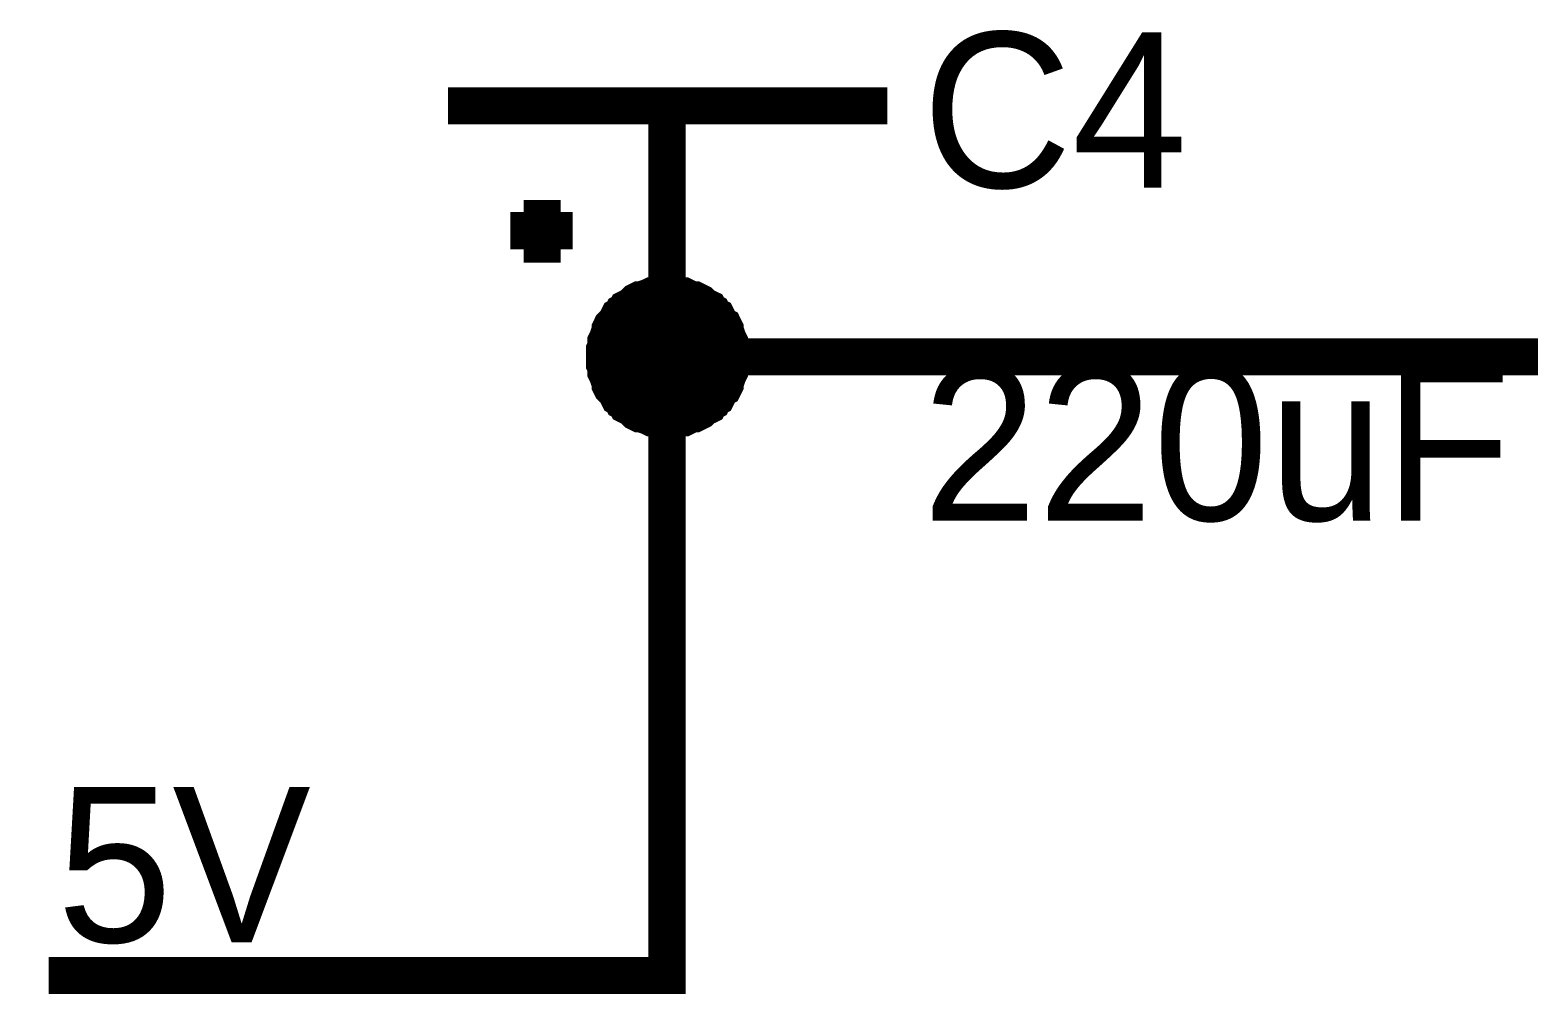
# Model space of a CAD drawing. Header units: millimetres. Extents: x 0 to 13.8, y 0 to 11.8.
# Drawn here: x 2.7502 to 3.2266, y 4.9154 to 5.2219 of the extents above; entities that cross this region are included whole.
import ezdxf

# ---------------------------------------------------------------- set-up
doc = ezdxf.new("R2010")
doc.units = ezdxf.units.MM
doc.header["$MEASUREMENT"] = 0
doc.layers.add('Sheet', color=255, linetype='Continuous')

msp = doc.modelspace()

# ---------------------------------------------------------------- linework, layer by layer
at = {"layer": 'Sheet'}
for points, const_width in [([(3.93701, 5.21495), (3.54366, 5.21495), (3.54366, 5.11793), (2.95276, 5.11793), (2.95276, 4.92126), (2.75608, 4.92126)], 0.0118), ([(2.88308, 5.19775), (3.02287, 5.19775)], 0.0118), ([(2.95276, 5.19775), (2.95276, 5.11793)], 0.0118), ([(2.91307, 5.14792), (2.91307, 5.16776)], 0.0118), ([(2.92277, 5.15806), (2.90293, 5.15806)], 0.0118), ([(2.93291, 5.11793), (2.93291, 5.11882), (2.93291, 5.12014), (2.93335, 5.12102), (2.93335, 5.1219), (2.93335, 5.12278), (2.93379, 5.12367), (2.93424, 5.12499), (2.93468, 5.12587), (2.93468, 5.12675), (2.93512, 5.12764), (2.93556, 5.12808), (2.93644, 5.12896), (2.93688, 5.12984), (2.93732, 5.13072), (2.9382, 5.13116), (2.93864, 5.13204), (2.93953, 5.13249), (2.93997, 5.13337), (2.94085, 5.13381), (2.94173, 5.13425), (2.94261, 5.13513), (2.94305, 5.13557), (2.94394, 5.13601), (2.94482, 5.13601), (2.9457, 5.13645), (2.94702, 5.1369), (2.94791, 5.13734), (2.94879, 5.13734), (2.94967, 5.13734), (2.95055, 5.13778), (2.95187, 5.13778), (2.95276, 5.13778)], 0.0118), ([(2.93291, 5.11793), (2.93291, 5.11882), (2.93291, 5.12014), (2.93335, 5.12102), (2.93335, 5.1219), (2.93335, 5.12278), (2.93379, 5.12367), (2.93424, 5.12499), (2.93468, 5.12587), (2.93468, 5.12675), (2.93512, 5.12764), (2.93556, 5.12808), (2.93644, 5.12896), (2.93688, 5.12984), (2.93732, 5.13072), (2.9382, 5.13116), (2.93864, 5.13204), (2.93953, 5.13249), (2.93997, 5.13337), (2.94085, 5.13381), (2.94173, 5.13425), (2.94261, 5.13513), (2.94305, 5.13557), (2.94394, 5.13601), (2.94482, 5.13601), (2.9457, 5.13645), (2.94702, 5.1369), (2.94791, 5.13734), (2.94879, 5.13734), (2.94967, 5.13734), (2.95055, 5.13778), (2.95187, 5.13778), (2.95276, 5.13778)], 0.0118), ([(2.93291, 5.11793), (2.93291, 5.11882), (2.93291, 5.12014), (2.93335, 5.12102), (2.93335, 5.1219), (2.93335, 5.12278), (2.93379, 5.12367), (2.93424, 5.12499), (2.93468, 5.12587), (2.93468, 5.12675), (2.93512, 5.12764), (2.93556, 5.12808), (2.93644, 5.12896), (2.93688, 5.12984), (2.93732, 5.13072), (2.9382, 5.13116), (2.93864, 5.13204), (2.93953, 5.13249), (2.93997, 5.13337), (2.94085, 5.13381), (2.94173, 5.13425), (2.94261, 5.13513), (2.94305, 5.13557), (2.94394, 5.13601), (2.94482, 5.13601), (2.9457, 5.13645), (2.94702, 5.1369), (2.94791, 5.13734), (2.94879, 5.13734), (2.94967, 5.13734), (2.95055, 5.13778), (2.95187, 5.13778), (2.95276, 5.13778)], 0.0118), ([(2.93291, 5.11793), (2.93291, 5.11882), (2.93291, 5.12014), (2.93335, 5.12102), (2.93335, 5.1219), (2.93335, 5.12278), (2.93379, 5.12367), (2.93424, 5.12499), (2.93468, 5.12587), (2.93468, 5.12675), (2.93512, 5.12764), (2.93556, 5.12808), (2.93644, 5.12896), (2.93688, 5.12984), (2.93732, 5.13072), (2.9382, 5.13116), (2.93864, 5.13204), (2.93953, 5.13249), (2.93997, 5.13337), (2.94085, 5.13381), (2.94173, 5.13425), (2.94261, 5.13513), (2.94305, 5.13557), (2.94394, 5.13601), (2.94482, 5.13601), (2.9457, 5.13645), (2.94702, 5.1369), (2.94791, 5.13734), (2.94879, 5.13734), (2.94967, 5.13734), (2.95055, 5.13778), (2.95187, 5.13778), (2.95276, 5.13778)], 0.0118), ([(2.93291, 5.11793), (2.93291, 5.11882), (2.93291, 5.12014), (2.93335, 5.12102), (2.93335, 5.1219), (2.93335, 5.12278), (2.93379, 5.12367), (2.93424, 5.12499), (2.93468, 5.12587), (2.93468, 5.12675), (2.93512, 5.12764), (2.93556, 5.12808), (2.93644, 5.12896), (2.93688, 5.12984), (2.93732, 5.13072), (2.9382, 5.13116), (2.93864, 5.13204), (2.93953, 5.13249), (2.93997, 5.13337), (2.94085, 5.13381), (2.94173, 5.13425), (2.94261, 5.13513), (2.94305, 5.13557), (2.94394, 5.13601), (2.94482, 5.13601), (2.9457, 5.13645), (2.94702, 5.1369), (2.94791, 5.13734), (2.94879, 5.13734), (2.94967, 5.13734), (2.95055, 5.13778), (2.95187, 5.13778), (2.95276, 5.13778)], 0.0118), ([(2.95276, 5.13778), (2.95276, 5.13778)], 0.0118), ([(2.95276, 5.13778), (2.95364, 5.13778), (2.95496, 5.13778), (2.95584, 5.13734), (2.95672, 5.13734), (2.95805, 5.13734), (2.95893, 5.1369), (2.95981, 5.13645), (2.96069, 5.13601), (2.96158, 5.13601), (2.96246, 5.13557), (2.96334, 5.13513), (2.96422, 5.13425), (2.9651, 5.13381), (2.96599, 5.13337), (2.96643, 5.13249), (2.96731, 5.13204), (2.96775, 5.13116), (2.96863, 5.13072), (2.96907, 5.12984), (2.96951, 5.12896), (2.96995, 5.12808), (2.97084, 5.12764), (2.97128, 5.12675), (2.97128, 5.12587), (2.97172, 5.12499), (2.97216, 5.12367), (2.9726, 5.12278), (2.9726, 5.1219), (2.9726, 5.12102), (2.97304, 5.12014), (2.97304, 5.11882), (2.97304, 5.11793)], 0.0118), ([(2.95276, 5.13778), (2.95276, 5.13778)], 0.0118), ([(2.95276, 5.13778), (2.95364, 5.13778), (2.95496, 5.13778), (2.95584, 5.13734), (2.95672, 5.13734), (2.95805, 5.13734), (2.95893, 5.1369), (2.95981, 5.13645), (2.96069, 5.13601), (2.96158, 5.13601), (2.96246, 5.13557), (2.96334, 5.13513), (2.96422, 5.13425), (2.9651, 5.13381), (2.96599, 5.13337), (2.96643, 5.13249), (2.96731, 5.13204), (2.96775, 5.13116), (2.96863, 5.13072), (2.96907, 5.12984), (2.96951, 5.12896), (2.96995, 5.12808), (2.97084, 5.12764), (2.97128, 5.12675), (2.97128, 5.12587), (2.97172, 5.12499), (2.97216, 5.12367), (2.9726, 5.12278), (2.9726, 5.1219), (2.9726, 5.12102), (2.97304, 5.12014), (2.97304, 5.11882), (2.97304, 5.11793)], 0.0118), ([(2.95276, 5.13778), (2.95276, 5.13778)], 0.0118), ([(2.95276, 5.13778), (2.95364, 5.13778), (2.95496, 5.13778), (2.95584, 5.13734), (2.95672, 5.13734), (2.95805, 5.13734), (2.95893, 5.1369), (2.95981, 5.13645), (2.96069, 5.13601), (2.96158, 5.13601), (2.96246, 5.13557), (2.96334, 5.13513), (2.96422, 5.13425), (2.9651, 5.13381), (2.96599, 5.13337), (2.96643, 5.13249), (2.96731, 5.13204), (2.96775, 5.13116), (2.96863, 5.13072), (2.96907, 5.12984), (2.96951, 5.12896), (2.96995, 5.12808), (2.97084, 5.12764), (2.97128, 5.12675), (2.97128, 5.12587), (2.97172, 5.12499), (2.97216, 5.12367), (2.9726, 5.12278), (2.9726, 5.1219), (2.9726, 5.12102), (2.97304, 5.12014), (2.97304, 5.11882), (2.97304, 5.11793)], 0.0118), ([(2.95276, 5.13778), (2.95276, 5.13778)], 0.0118), ([(2.95276, 5.13778), (2.95364, 5.13778), (2.95496, 5.13778), (2.95584, 5.13734), (2.95672, 5.13734), (2.95805, 5.13734), (2.95893, 5.1369), (2.95981, 5.13645), (2.96069, 5.13601), (2.96158, 5.13601), (2.96246, 5.13557), (2.96334, 5.13513), (2.96422, 5.13425), (2.9651, 5.13381), (2.96599, 5.13337), (2.96643, 5.13249), (2.96731, 5.13204), (2.96775, 5.13116), (2.96863, 5.13072), (2.96907, 5.12984), (2.96951, 5.12896), (2.96995, 5.12808), (2.97084, 5.12764), (2.97128, 5.12675), (2.97128, 5.12587), (2.97172, 5.12499), (2.97216, 5.12367), (2.9726, 5.12278), (2.9726, 5.1219), (2.9726, 5.12102), (2.97304, 5.12014), (2.97304, 5.11882), (2.97304, 5.11793)], 0.0118), ([(2.95276, 5.13778), (2.95276, 5.13778)], 0.0118), ([(2.95276, 5.13778), (2.95364, 5.13778), (2.95496, 5.13778), (2.95584, 5.13734), (2.95672, 5.13734), (2.95805, 5.13734), (2.95893, 5.1369), (2.95981, 5.13645), (2.96069, 5.13601), (2.96158, 5.13601), (2.96246, 5.13557), (2.96334, 5.13513), (2.96422, 5.13425), (2.9651, 5.13381), (2.96599, 5.13337), (2.96643, 5.13249), (2.96731, 5.13204), (2.96775, 5.13116), (2.96863, 5.13072), (2.96907, 5.12984), (2.96951, 5.12896), (2.96995, 5.12808), (2.97084, 5.12764), (2.97128, 5.12675), (2.97128, 5.12587), (2.97172, 5.12499), (2.97216, 5.12367), (2.9726, 5.12278), (2.9726, 5.1219), (2.9726, 5.12102), (2.97304, 5.12014), (2.97304, 5.11882), (2.97304, 5.11793)], 0.0118), ([(2.93291, 5.11793), (2.93291, 5.11882), (2.93291, 5.12014), (2.93335, 5.12102), (2.93335, 5.1219), (2.93335, 5.12278), (2.93379, 5.12367), (2.93424, 5.12499), (2.93468, 5.12587), (2.93468, 5.12675), (2.93512, 5.12764), (2.93556, 5.12808), (2.93644, 5.12896), (2.93688, 5.12984), (2.93732, 5.13072), (2.9382, 5.13116), (2.93864, 5.13204), (2.93953, 5.13249), (2.93997, 5.13337), (2.94085, 5.13381), (2.94173, 5.13425), (2.94261, 5.13513), (2.94305, 5.13557), (2.94394, 5.13601), (2.94482, 5.13601), (2.9457, 5.13645), (2.94702, 5.1369), (2.94791, 5.13734), (2.94879, 5.13734), (2.94967, 5.13734), (2.95055, 5.13778), (2.95187, 5.13778), (2.95276, 5.13778)], 0.0039), ([(2.93291, 5.11793), (2.93291, 5.11882), (2.93291, 5.12014), (2.93335, 5.12102), (2.93335, 5.1219), (2.93335, 5.12278), (2.93379, 5.12367), (2.93424, 5.12499), (2.93468, 5.12587), (2.93468, 5.12675), (2.93512, 5.12764), (2.93556, 5.12808), (2.93644, 5.12896), (2.93688, 5.12984), (2.93732, 5.13072), (2.9382, 5.13116), (2.93864, 5.13204), (2.93953, 5.13249), (2.93997, 5.13337), (2.94085, 5.13381), (2.94173, 5.13425), (2.94261, 5.13513), (2.94305, 5.13557), (2.94394, 5.13601), (2.94482, 5.13601), (2.9457, 5.13645), (2.94702, 5.1369), (2.94791, 5.13734), (2.94879, 5.13734), (2.94967, 5.13734), (2.95055, 5.13778), (2.95187, 5.13778), (2.95276, 5.13778)], 0.0039), ([(2.93291, 5.11793), (2.93291, 5.11882), (2.93291, 5.12014), (2.93335, 5.12102), (2.93335, 5.1219), (2.93335, 5.12278), (2.93379, 5.12367), (2.93424, 5.12499), (2.93468, 5.12587), (2.93468, 5.12675), (2.93512, 5.12764), (2.93556, 5.12808), (2.93644, 5.12896), (2.93688, 5.12984), (2.93732, 5.13072), (2.9382, 5.13116), (2.93864, 5.13204), (2.93953, 5.13249), (2.93997, 5.13337), (2.94085, 5.13381), (2.94173, 5.13425), (2.94261, 5.13513), (2.94305, 5.13557), (2.94394, 5.13601), (2.94482, 5.13601), (2.9457, 5.13645), (2.94702, 5.1369), (2.94791, 5.13734), (2.94879, 5.13734), (2.94967, 5.13734), (2.95055, 5.13778), (2.95187, 5.13778), (2.95276, 5.13778)], 0.0039), ([(2.93291, 5.11793), (2.93291, 5.11882), (2.93291, 5.12014), (2.93335, 5.12102), (2.93335, 5.1219), (2.93335, 5.12278), (2.93379, 5.12367), (2.93424, 5.12499), (2.93468, 5.12587), (2.93468, 5.12675), (2.93512, 5.12764), (2.93556, 5.12808), (2.93644, 5.12896), (2.93688, 5.12984), (2.93732, 5.13072), (2.9382, 5.13116), (2.93864, 5.13204), (2.93953, 5.13249), (2.93997, 5.13337), (2.94085, 5.13381), (2.94173, 5.13425), (2.94261, 5.13513), (2.94305, 5.13557), (2.94394, 5.13601), (2.94482, 5.13601), (2.9457, 5.13645), (2.94702, 5.1369), (2.94791, 5.13734), (2.94879, 5.13734), (2.94967, 5.13734), (2.95055, 5.13778), (2.95187, 5.13778), (2.95276, 5.13778)], 0.0039), ([(2.93291, 5.11793), (2.93291, 5.11882), (2.93291, 5.12014), (2.93335, 5.12102), (2.93335, 5.1219), (2.93335, 5.12278), (2.93379, 5.12367), (2.93424, 5.12499), (2.93468, 5.12587), (2.93468, 5.12675), (2.93512, 5.12764), (2.93556, 5.12808), (2.93644, 5.12896), (2.93688, 5.12984), (2.93732, 5.13072), (2.9382, 5.13116), (2.93864, 5.13204), (2.93953, 5.13249), (2.93997, 5.13337), (2.94085, 5.13381), (2.94173, 5.13425), (2.94261, 5.13513), (2.94305, 5.13557), (2.94394, 5.13601), (2.94482, 5.13601), (2.9457, 5.13645), (2.94702, 5.1369), (2.94791, 5.13734), (2.94879, 5.13734), (2.94967, 5.13734), (2.95055, 5.13778), (2.95187, 5.13778), (2.95276, 5.13778)], 0.0039), ([(2.95276, 5.13778), (2.95276, 5.13778)], 0.0039), ([(2.95276, 5.13778), (2.95364, 5.13778), (2.95496, 5.13778), (2.95584, 5.13734), (2.95672, 5.13734), (2.95805, 5.13734), (2.95893, 5.1369), (2.95981, 5.13645), (2.96069, 5.13601), (2.96158, 5.13601), (2.96246, 5.13557), (2.96334, 5.13513), (2.96422, 5.13425), (2.9651, 5.13381), (2.96599, 5.13337), (2.96643, 5.13249), (2.96731, 5.13204), (2.96775, 5.13116), (2.96863, 5.13072), (2.96907, 5.12984), (2.96951, 5.12896), (2.96995, 5.12808), (2.97084, 5.12764), (2.97128, 5.12675), (2.97128, 5.12587), (2.97172, 5.12499), (2.97216, 5.12367), (2.9726, 5.12278), (2.9726, 5.1219), (2.9726, 5.12102), (2.97304, 5.12014), (2.97304, 5.11882), (2.97304, 5.11793)], 0.0039), ([(2.95276, 5.13778), (2.95276, 5.13778)], 0.0039), ([(2.95276, 5.13778), (2.95364, 5.13778), (2.95496, 5.13778), (2.95584, 5.13734), (2.95672, 5.13734), (2.95805, 5.13734), (2.95893, 5.1369), (2.95981, 5.13645), (2.96069, 5.13601), (2.96158, 5.13601), (2.96246, 5.13557), (2.96334, 5.13513), (2.96422, 5.13425), (2.9651, 5.13381), (2.96599, 5.13337), (2.96643, 5.13249), (2.96731, 5.13204), (2.96775, 5.13116), (2.96863, 5.13072), (2.96907, 5.12984), (2.96951, 5.12896), (2.96995, 5.12808), (2.97084, 5.12764), (2.97128, 5.12675), (2.97128, 5.12587), (2.97172, 5.12499), (2.97216, 5.12367), (2.9726, 5.12278), (2.9726, 5.1219), (2.9726, 5.12102), (2.97304, 5.12014), (2.97304, 5.11882), (2.97304, 5.11793)], 0.0039), ([(2.95276, 5.13778), (2.95276, 5.13778)], 0.0039), ([(2.95276, 5.13778), (2.95364, 5.13778), (2.95496, 5.13778), (2.95584, 5.13734), (2.95672, 5.13734), (2.95805, 5.13734), (2.95893, 5.1369), (2.95981, 5.13645), (2.96069, 5.13601), (2.96158, 5.13601), (2.96246, 5.13557), (2.96334, 5.13513), (2.96422, 5.13425), (2.9651, 5.13381), (2.96599, 5.13337), (2.96643, 5.13249), (2.96731, 5.13204), (2.96775, 5.13116), (2.96863, 5.13072), (2.96907, 5.12984), (2.96951, 5.12896), (2.96995, 5.12808), (2.97084, 5.12764), (2.97128, 5.12675), (2.97128, 5.12587), (2.97172, 5.12499), (2.97216, 5.12367), (2.9726, 5.12278), (2.9726, 5.1219), (2.9726, 5.12102), (2.97304, 5.12014), (2.97304, 5.11882), (2.97304, 5.11793)], 0.0039), ([(2.95276, 5.13778), (2.95276, 5.13778)], 0.0039), ([(2.95276, 5.13778), (2.95364, 5.13778), (2.95496, 5.13778), (2.95584, 5.13734), (2.95672, 5.13734), (2.95805, 5.13734), (2.95893, 5.1369), (2.95981, 5.13645), (2.96069, 5.13601), (2.96158, 5.13601), (2.96246, 5.13557), (2.96334, 5.13513), (2.96422, 5.13425), (2.9651, 5.13381), (2.96599, 5.13337), (2.96643, 5.13249), (2.96731, 5.13204), (2.96775, 5.13116), (2.96863, 5.13072), (2.96907, 5.12984), (2.96951, 5.12896), (2.96995, 5.12808), (2.97084, 5.12764), (2.97128, 5.12675), (2.97128, 5.12587), (2.97172, 5.12499), (2.97216, 5.12367), (2.9726, 5.12278), (2.9726, 5.1219), (2.9726, 5.12102), (2.97304, 5.12014), (2.97304, 5.11882), (2.97304, 5.11793)], 0.0039), ([(2.95276, 5.13778), (2.95276, 5.13778)], 0.0039), ([(2.95276, 5.13778), (2.95364, 5.13778), (2.95496, 5.13778), (2.95584, 5.13734), (2.95672, 5.13734), (2.95805, 5.13734), (2.95893, 5.1369), (2.95981, 5.13645), (2.96069, 5.13601), (2.96158, 5.13601), (2.96246, 5.13557), (2.96334, 5.13513), (2.96422, 5.13425), (2.9651, 5.13381), (2.96599, 5.13337), (2.96643, 5.13249), (2.96731, 5.13204), (2.96775, 5.13116), (2.96863, 5.13072), (2.96907, 5.12984), (2.96951, 5.12896), (2.96995, 5.12808), (2.97084, 5.12764), (2.97128, 5.12675), (2.97128, 5.12587), (2.97172, 5.12499), (2.97216, 5.12367), (2.9726, 5.12278), (2.9726, 5.1219), (2.9726, 5.12102), (2.97304, 5.12014), (2.97304, 5.11882), (2.97304, 5.11793)], 0.0039), ([(2.95276, 5.09809), (2.95187, 5.09809), (2.95055, 5.09809), (2.94967, 5.09853), (2.94879, 5.09853), (2.94791, 5.09853), (2.94702, 5.09897), (2.9457, 5.09941), (2.94482, 5.09985), (2.94394, 5.09985), (2.94305, 5.10029), (2.94261, 5.10074), (2.94173, 5.10162), (2.94085, 5.10206), (2.93997, 5.1025), (2.93953, 5.10338), (2.93864, 5.10382), (2.9382, 5.1047), (2.93732, 5.10515), (2.93688, 5.10603), (2.93644, 5.10691), (2.93556, 5.10779), (2.93512, 5.10823), (2.93468, 5.10911), (2.93468, 5.11), (2.93424, 5.11088), (2.93379, 5.1122), (2.93335, 5.11308), (2.93335, 5.11397), (2.93335, 5.11485), (2.93291, 5.11573), (2.93291, 5.11705), (2.93291, 5.11793)], 0.0118), ([(2.93291, 5.11793), (2.93291, 5.11793)], 0.0118), ([(2.95276, 5.09809), (2.95187, 5.09809), (2.95055, 5.09809), (2.94967, 5.09853), (2.94879, 5.09853), (2.94791, 5.09853), (2.94702, 5.09897), (2.9457, 5.09941), (2.94482, 5.09985), (2.94394, 5.09985), (2.94305, 5.10029), (2.94261, 5.10074), (2.94173, 5.10162), (2.94085, 5.10206), (2.93997, 5.1025), (2.93953, 5.10338), (2.93864, 5.10382), (2.9382, 5.1047), (2.93732, 5.10515), (2.93688, 5.10603), (2.93644, 5.10691), (2.93556, 5.10779), (2.93512, 5.10823), (2.93468, 5.10911), (2.93468, 5.11), (2.93424, 5.11088), (2.93379, 5.1122), (2.93335, 5.11308), (2.93335, 5.11397), (2.93335, 5.11485), (2.93291, 5.11573), (2.93291, 5.11705), (2.93291, 5.11793)], 0.0118), ([(2.93291, 5.11793), (2.93291, 5.11793)], 0.0118), ([(2.95276, 5.09809), (2.95187, 5.09809), (2.95055, 5.09809), (2.94967, 5.09853), (2.94879, 5.09853), (2.94791, 5.09853), (2.94702, 5.09897), (2.9457, 5.09941), (2.94482, 5.09985), (2.94394, 5.09985), (2.94305, 5.10029), (2.94261, 5.10074), (2.94173, 5.10162), (2.94085, 5.10206), (2.93997, 5.1025), (2.93953, 5.10338), (2.93864, 5.10382), (2.9382, 5.1047), (2.93732, 5.10515), (2.93688, 5.10603), (2.93644, 5.10691), (2.93556, 5.10779), (2.93512, 5.10823), (2.93468, 5.10911), (2.93468, 5.11), (2.93424, 5.11088), (2.93379, 5.1122), (2.93335, 5.11308), (2.93335, 5.11397), (2.93335, 5.11485), (2.93291, 5.11573), (2.93291, 5.11705), (2.93291, 5.11793)], 0.0118), ([(2.93291, 5.11793), (2.93291, 5.11793)], 0.0118), ([(2.95276, 5.09809), (2.95187, 5.09809), (2.95055, 5.09809), (2.94967, 5.09853), (2.94879, 5.09853), (2.94791, 5.09853), (2.94702, 5.09897), (2.9457, 5.09941), (2.94482, 5.09985), (2.94394, 5.09985), (2.94305, 5.10029), (2.94261, 5.10074), (2.94173, 5.10162), (2.94085, 5.10206), (2.93997, 5.1025), (2.93953, 5.10338), (2.93864, 5.10382), (2.9382, 5.1047), (2.93732, 5.10515), (2.93688, 5.10603), (2.93644, 5.10691), (2.93556, 5.10779), (2.93512, 5.10823), (2.93468, 5.10911), (2.93468, 5.11), (2.93424, 5.11088), (2.93379, 5.1122), (2.93335, 5.11308), (2.93335, 5.11397), (2.93335, 5.11485), (2.93291, 5.11573), (2.93291, 5.11705), (2.93291, 5.11793)], 0.0118), ([(2.93291, 5.11793), (2.93291, 5.11793)], 0.0118), ([(2.95276, 5.09809), (2.95187, 5.09809), (2.95055, 5.09809), (2.94967, 5.09853), (2.94879, 5.09853), (2.94791, 5.09853), (2.94702, 5.09897), (2.9457, 5.09941), (2.94482, 5.09985), (2.94394, 5.09985), (2.94305, 5.10029), (2.94261, 5.10074), (2.94173, 5.10162), (2.94085, 5.10206), (2.93997, 5.1025), (2.93953, 5.10338), (2.93864, 5.10382), (2.9382, 5.1047), (2.93732, 5.10515), (2.93688, 5.10603), (2.93644, 5.10691), (2.93556, 5.10779), (2.93512, 5.10823), (2.93468, 5.10911), (2.93468, 5.11), (2.93424, 5.11088), (2.93379, 5.1122), (2.93335, 5.11308), (2.93335, 5.11397), (2.93335, 5.11485), (2.93291, 5.11573), (2.93291, 5.11705), (2.93291, 5.11793)], 0.0118), ([(2.93291, 5.11793), (2.93291, 5.11793)], 0.0118), ([(2.97304, 5.11793), (2.97304, 5.11705), (2.97304, 5.11573), (2.9726, 5.11485), (2.9726, 5.11397), (2.9726, 5.11308), (2.97216, 5.1122), (2.97172, 5.11088), (2.97128, 5.11), (2.97128, 5.10911), (2.97084, 5.10823), (2.96995, 5.10779), (2.96951, 5.10691), (2.96907, 5.10603), (2.96863, 5.10515), (2.96775, 5.1047), (2.96731, 5.10382), (2.96643, 5.10338), (2.96599, 5.1025), (2.9651, 5.10206), (2.96422, 5.10162), (2.96334, 5.10074), (2.96246, 5.10029), (2.96158, 5.09985), (2.96069, 5.09985), (2.95981, 5.09941), (2.95893, 5.09897), (2.95805, 5.09853), (2.95672, 5.09853), (2.95584, 5.09853), (2.95496, 5.09809), (2.95364, 5.09809), (2.95276, 5.09809)], 0.0118), ([(2.97304, 5.11793), (2.97304, 5.11705), (2.97304, 5.11573), (2.9726, 5.11485), (2.9726, 5.11397), (2.9726, 5.11308), (2.97216, 5.1122), (2.97172, 5.11088), (2.97128, 5.11), (2.97128, 5.10911), (2.97084, 5.10823), (2.96995, 5.10779), (2.96951, 5.10691), (2.96907, 5.10603), (2.96863, 5.10515), (2.96775, 5.1047), (2.96731, 5.10382), (2.96643, 5.10338), (2.96599, 5.1025), (2.9651, 5.10206), (2.96422, 5.10162), (2.96334, 5.10074), (2.96246, 5.10029), (2.96158, 5.09985), (2.96069, 5.09985), (2.95981, 5.09941), (2.95893, 5.09897), (2.95805, 5.09853), (2.95672, 5.09853), (2.95584, 5.09853), (2.95496, 5.09809), (2.95364, 5.09809), (2.95276, 5.09809)], 0.0118), ([(2.97304, 5.11793), (2.97304, 5.11705), (2.97304, 5.11573), (2.9726, 5.11485), (2.9726, 5.11397), (2.9726, 5.11308), (2.97216, 5.1122), (2.97172, 5.11088), (2.97128, 5.11), (2.97128, 5.10911), (2.97084, 5.10823), (2.96995, 5.10779), (2.96951, 5.10691), (2.96907, 5.10603), (2.96863, 5.10515), (2.96775, 5.1047), (2.96731, 5.10382), (2.96643, 5.10338), (2.96599, 5.1025), (2.9651, 5.10206), (2.96422, 5.10162), (2.96334, 5.10074), (2.96246, 5.10029), (2.96158, 5.09985), (2.96069, 5.09985), (2.95981, 5.09941), (2.95893, 5.09897), (2.95805, 5.09853), (2.95672, 5.09853), (2.95584, 5.09853), (2.95496, 5.09809), (2.95364, 5.09809), (2.95276, 5.09809)], 0.0118), ([(2.97304, 5.11793), (2.97304, 5.11705), (2.97304, 5.11573), (2.9726, 5.11485), (2.9726, 5.11397), (2.9726, 5.11308), (2.97216, 5.1122), (2.97172, 5.11088), (2.97128, 5.11), (2.97128, 5.10911), (2.97084, 5.10823), (2.96995, 5.10779), (2.96951, 5.10691), (2.96907, 5.10603), (2.96863, 5.10515), (2.96775, 5.1047), (2.96731, 5.10382), (2.96643, 5.10338), (2.96599, 5.1025), (2.9651, 5.10206), (2.96422, 5.10162), (2.96334, 5.10074), (2.96246, 5.10029), (2.96158, 5.09985), (2.96069, 5.09985), (2.95981, 5.09941), (2.95893, 5.09897), (2.95805, 5.09853), (2.95672, 5.09853), (2.95584, 5.09853), (2.95496, 5.09809), (2.95364, 5.09809), (2.95276, 5.09809)], 0.0118), ([(2.97304, 5.11793), (2.97304, 5.11705), (2.97304, 5.11573), (2.9726, 5.11485), (2.9726, 5.11397), (2.9726, 5.11308), (2.97216, 5.1122), (2.97172, 5.11088), (2.97128, 5.11), (2.97128, 5.10911), (2.97084, 5.10823), (2.96995, 5.10779), (2.96951, 5.10691), (2.96907, 5.10603), (2.96863, 5.10515), (2.96775, 5.1047), (2.96731, 5.10382), (2.96643, 5.10338), (2.96599, 5.1025), (2.9651, 5.10206), (2.96422, 5.10162), (2.96334, 5.10074), (2.96246, 5.10029), (2.96158, 5.09985), (2.96069, 5.09985), (2.95981, 5.09941), (2.95893, 5.09897), (2.95805, 5.09853), (2.95672, 5.09853), (2.95584, 5.09853), (2.95496, 5.09809), (2.95364, 5.09809), (2.95276, 5.09809)], 0.0118), ([(2.97304, 5.11793), (2.97304, 5.11793), (2.97304, 5.11793), (2.97304, 5.11793), (2.97304, 5.11793), (2.97304, 5.11793), (2.97304, 5.11793), (2.97304, 5.11793), (2.97304, 5.11793), (2.97304, 5.11793), (2.97304, 5.11793), (2.97304, 5.11793), (2.97304, 5.11793), (2.97304, 5.11793), (2.97304, 5.11793), (2.97304, 5.11793), (2.97304, 5.11793), (2.97304, 5.11793), (2.97304, 5.11793), (2.97304, 5.11793), (2.97304, 5.11793), (2.97304, 5.11793), (2.97304, 5.11793), (2.97304, 5.11793), (2.97304, 5.11793), (2.97304, 5.11793), (2.97304, 5.11793), (2.97304, 5.11793), (2.97304, 5.11793), (2.97304, 5.11793), (2.97304, 5.11793), (2.97304, 5.11793), (2.97304, 5.11793)], 0.0118), ([(2.97304, 5.11793), (2.97304, 5.11793)], 0.0118), ([(2.97304, 5.11793), (2.97304, 5.11793), (2.97304, 5.11793), (2.97304, 5.11793), (2.97304, 5.11793), (2.97304, 5.11793), (2.97304, 5.11793), (2.97304, 5.11793), (2.97304, 5.11793), (2.97304, 5.11793), (2.97304, 5.11793), (2.97304, 5.11793), (2.97304, 5.11793), (2.97304, 5.11793), (2.97304, 5.11793), (2.97304, 5.11793), (2.97304, 5.11793), (2.97304, 5.11793), (2.97304, 5.11793), (2.97304, 5.11793), (2.97304, 5.11793), (2.97304, 5.11793), (2.97304, 5.11793), (2.97304, 5.11793), (2.97304, 5.11793), (2.97304, 5.11793), (2.97304, 5.11793), (2.97304, 5.11793), (2.97304, 5.11793), (2.97304, 5.11793), (2.97304, 5.11793), (2.97304, 5.11793), (2.97304, 5.11793)], 0.0118), ([(2.97304, 5.11793), (2.97304, 5.11793)], 0.0118), ([(2.97304, 5.11793), (2.97304, 5.11793), (2.97304, 5.11793), (2.97304, 5.11793), (2.97304, 5.11793), (2.97304, 5.11793), (2.97304, 5.11793), (2.97304, 5.11793), (2.97304, 5.11793), (2.97304, 5.11793), (2.97304, 5.11793), (2.97304, 5.11793), (2.97304, 5.11793), (2.97304, 5.11793), (2.97304, 5.11793), (2.97304, 5.11793), (2.97304, 5.11793), (2.97304, 5.11793), (2.97304, 5.11793), (2.97304, 5.11793), (2.97304, 5.11793), (2.97304, 5.11793), (2.97304, 5.11793), (2.97304, 5.11793), (2.97304, 5.11793), (2.97304, 5.11793), (2.97304, 5.11793), (2.97304, 5.11793), (2.97304, 5.11793), (2.97304, 5.11793), (2.97304, 5.11793), (2.97304, 5.11793), (2.97304, 5.11793)], 0.0118), ([(2.97304, 5.11793), (2.97304, 5.11793)], 0.0118), ([(2.97304, 5.11793), (2.97304, 5.11793), (2.97304, 5.11793), (2.97304, 5.11793), (2.97304, 5.11793), (2.97304, 5.11793), (2.97304, 5.11793), (2.97304, 5.11793), (2.97304, 5.11793), (2.97304, 5.11793), (2.97304, 5.11793), (2.97304, 5.11793), (2.97304, 5.11793), (2.97304, 5.11793), (2.97304, 5.11793), (2.97304, 5.11793), (2.97304, 5.11793), (2.97304, 5.11793), (2.97304, 5.11793), (2.97304, 5.11793), (2.97304, 5.11793), (2.97304, 5.11793), (2.97304, 5.11793), (2.97304, 5.11793), (2.97304, 5.11793), (2.97304, 5.11793), (2.97304, 5.11793), (2.97304, 5.11793), (2.97304, 5.11793), (2.97304, 5.11793), (2.97304, 5.11793), (2.97304, 5.11793), (2.97304, 5.11793)], 0.0118), ([(2.97304, 5.11793), (2.97304, 5.11793)], 0.0118), ([(2.97304, 5.11793), (2.97304, 5.11793), (2.97304, 5.11793), (2.97304, 5.11793), (2.97304, 5.11793), (2.97304, 5.11793), (2.97304, 5.11793), (2.97304, 5.11793), (2.97304, 5.11793), (2.97304, 5.11793), (2.97304, 5.11793), (2.97304, 5.11793), (2.97304, 5.11793), (2.97304, 5.11793), (2.97304, 5.11793), (2.97304, 5.11793), (2.97304, 5.11793), (2.97304, 5.11793), (2.97304, 5.11793), (2.97304, 5.11793), (2.97304, 5.11793), (2.97304, 5.11793), (2.97304, 5.11793), (2.97304, 5.11793), (2.97304, 5.11793), (2.97304, 5.11793), (2.97304, 5.11793), (2.97304, 5.11793), (2.97304, 5.11793), (2.97304, 5.11793), (2.97304, 5.11793), (2.97304, 5.11793), (2.97304, 5.11793)], 0.0118), ([(2.97304, 5.11793), (2.97304, 5.11793)], 0.0118), ([(2.95276, 5.09809), (2.95187, 5.09809), (2.95055, 5.09809), (2.94967, 5.09853), (2.94879, 5.09853), (2.94791, 5.09853), (2.94702, 5.09897), (2.9457, 5.09941), (2.94482, 5.09985), (2.94394, 5.09985), (2.94305, 5.10029), (2.94261, 5.10074), (2.94173, 5.10162), (2.94085, 5.10206), (2.93997, 5.1025), (2.93953, 5.10338), (2.93864, 5.10382), (2.9382, 5.1047), (2.93732, 5.10515), (2.93688, 5.10603), (2.93644, 5.10691), (2.93556, 5.10779), (2.93512, 5.10823), (2.93468, 5.10911), (2.93468, 5.11), (2.93424, 5.11088), (2.93379, 5.1122), (2.93335, 5.11308), (2.93335, 5.11397), (2.93335, 5.11485), (2.93291, 5.11573), (2.93291, 5.11705), (2.93291, 5.11793)], 0.0039), ([(2.93291, 5.11793), (2.93291, 5.11793)], 0.0039), ([(2.95276, 5.09809), (2.95187, 5.09809), (2.95055, 5.09809), (2.94967, 5.09853), (2.94879, 5.09853), (2.94791, 5.09853), (2.94702, 5.09897), (2.9457, 5.09941), (2.94482, 5.09985), (2.94394, 5.09985), (2.94305, 5.10029), (2.94261, 5.10074), (2.94173, 5.10162), (2.94085, 5.10206), (2.93997, 5.1025), (2.93953, 5.10338), (2.93864, 5.10382), (2.9382, 5.1047), (2.93732, 5.10515), (2.93688, 5.10603), (2.93644, 5.10691), (2.93556, 5.10779), (2.93512, 5.10823), (2.93468, 5.10911), (2.93468, 5.11), (2.93424, 5.11088), (2.93379, 5.1122), (2.93335, 5.11308), (2.93335, 5.11397), (2.93335, 5.11485), (2.93291, 5.11573), (2.93291, 5.11705), (2.93291, 5.11793)], 0.0039), ([(2.93291, 5.11793), (2.93291, 5.11793)], 0.0039), ([(2.95276, 5.09809), (2.95187, 5.09809), (2.95055, 5.09809), (2.94967, 5.09853), (2.94879, 5.09853), (2.94791, 5.09853), (2.94702, 5.09897), (2.9457, 5.09941), (2.94482, 5.09985), (2.94394, 5.09985), (2.94305, 5.10029), (2.94261, 5.10074), (2.94173, 5.10162), (2.94085, 5.10206), (2.93997, 5.1025), (2.93953, 5.10338), (2.93864, 5.10382), (2.9382, 5.1047), (2.93732, 5.10515), (2.93688, 5.10603), (2.93644, 5.10691), (2.93556, 5.10779), (2.93512, 5.10823), (2.93468, 5.10911), (2.93468, 5.11), (2.93424, 5.11088), (2.93379, 5.1122), (2.93335, 5.11308), (2.93335, 5.11397), (2.93335, 5.11485), (2.93291, 5.11573), (2.93291, 5.11705), (2.93291, 5.11793)], 0.0039), ([(2.93291, 5.11793), (2.93291, 5.11793)], 0.0039), ([(2.95276, 5.09809), (2.95187, 5.09809), (2.95055, 5.09809), (2.94967, 5.09853), (2.94879, 5.09853), (2.94791, 5.09853), (2.94702, 5.09897), (2.9457, 5.09941), (2.94482, 5.09985), (2.94394, 5.09985), (2.94305, 5.10029), (2.94261, 5.10074), (2.94173, 5.10162), (2.94085, 5.10206), (2.93997, 5.1025), (2.93953, 5.10338), (2.93864, 5.10382), (2.9382, 5.1047), (2.93732, 5.10515), (2.93688, 5.10603), (2.93644, 5.10691), (2.93556, 5.10779), (2.93512, 5.10823), (2.93468, 5.10911), (2.93468, 5.11), (2.93424, 5.11088), (2.93379, 5.1122), (2.93335, 5.11308), (2.93335, 5.11397), (2.93335, 5.11485), (2.93291, 5.11573), (2.93291, 5.11705), (2.93291, 5.11793)], 0.0039), ([(2.93291, 5.11793), (2.93291, 5.11793)], 0.0039), ([(2.95276, 5.09809), (2.95187, 5.09809), (2.95055, 5.09809), (2.94967, 5.09853), (2.94879, 5.09853), (2.94791, 5.09853), (2.94702, 5.09897), (2.9457, 5.09941), (2.94482, 5.09985), (2.94394, 5.09985), (2.94305, 5.10029), (2.94261, 5.10074), (2.94173, 5.10162), (2.94085, 5.10206), (2.93997, 5.1025), (2.93953, 5.10338), (2.93864, 5.10382), (2.9382, 5.1047), (2.93732, 5.10515), (2.93688, 5.10603), (2.93644, 5.10691), (2.93556, 5.10779), (2.93512, 5.10823), (2.93468, 5.10911), (2.93468, 5.11), (2.93424, 5.11088), (2.93379, 5.1122), (2.93335, 5.11308), (2.93335, 5.11397), (2.93335, 5.11485), (2.93291, 5.11573), (2.93291, 5.11705), (2.93291, 5.11793)], 0.0039), ([(2.93291, 5.11793), (2.93291, 5.11793)], 0.0039), ([(2.97304, 5.11793), (2.97304, 5.11705), (2.97304, 5.11573), (2.9726, 5.11485), (2.9726, 5.11397), (2.9726, 5.11308), (2.97216, 5.1122), (2.97172, 5.11088), (2.97128, 5.11), (2.97128, 5.10911), (2.97084, 5.10823), (2.96995, 5.10779), (2.96951, 5.10691), (2.96907, 5.10603), (2.96863, 5.10515), (2.96775, 5.1047), (2.96731, 5.10382), (2.96643, 5.10338), (2.96599, 5.1025), (2.9651, 5.10206), (2.96422, 5.10162), (2.96334, 5.10074), (2.96246, 5.10029), (2.96158, 5.09985), (2.96069, 5.09985), (2.95981, 5.09941), (2.95893, 5.09897), (2.95805, 5.09853), (2.95672, 5.09853), (2.95584, 5.09853), (2.95496, 5.09809), (2.95364, 5.09809), (2.95276, 5.09809)], 0.0039), ([(2.97304, 5.11793), (2.97304, 5.11705), (2.97304, 5.11573), (2.9726, 5.11485), (2.9726, 5.11397), (2.9726, 5.11308), (2.97216, 5.1122), (2.97172, 5.11088), (2.97128, 5.11), (2.97128, 5.10911), (2.97084, 5.10823), (2.96995, 5.10779), (2.96951, 5.10691), (2.96907, 5.10603), (2.96863, 5.10515), (2.96775, 5.1047), (2.96731, 5.10382), (2.96643, 5.10338), (2.96599, 5.1025), (2.9651, 5.10206), (2.96422, 5.10162), (2.96334, 5.10074), (2.96246, 5.10029), (2.96158, 5.09985), (2.96069, 5.09985), (2.95981, 5.09941), (2.95893, 5.09897), (2.95805, 5.09853), (2.95672, 5.09853), (2.95584, 5.09853), (2.95496, 5.09809), (2.95364, 5.09809), (2.95276, 5.09809)], 0.0039), ([(2.97304, 5.11793), (2.97304, 5.11705), (2.97304, 5.11573), (2.9726, 5.11485), (2.9726, 5.11397), (2.9726, 5.11308), (2.97216, 5.1122), (2.97172, 5.11088), (2.97128, 5.11), (2.97128, 5.10911), (2.97084, 5.10823), (2.96995, 5.10779), (2.96951, 5.10691), (2.96907, 5.10603), (2.96863, 5.10515), (2.96775, 5.1047), (2.96731, 5.10382), (2.96643, 5.10338), (2.96599, 5.1025), (2.9651, 5.10206), (2.96422, 5.10162), (2.96334, 5.10074), (2.96246, 5.10029), (2.96158, 5.09985), (2.96069, 5.09985), (2.95981, 5.09941), (2.95893, 5.09897), (2.95805, 5.09853), (2.95672, 5.09853), (2.95584, 5.09853), (2.95496, 5.09809), (2.95364, 5.09809), (2.95276, 5.09809)], 0.0039), ([(2.97304, 5.11793), (2.97304, 5.11705), (2.97304, 5.11573), (2.9726, 5.11485), (2.9726, 5.11397), (2.9726, 5.11308), (2.97216, 5.1122), (2.97172, 5.11088), (2.97128, 5.11), (2.97128, 5.10911), (2.97084, 5.10823), (2.96995, 5.10779), (2.96951, 5.10691), (2.96907, 5.10603), (2.96863, 5.10515), (2.96775, 5.1047), (2.96731, 5.10382), (2.96643, 5.10338), (2.96599, 5.1025), (2.9651, 5.10206), (2.96422, 5.10162), (2.96334, 5.10074), (2.96246, 5.10029), (2.96158, 5.09985), (2.96069, 5.09985), (2.95981, 5.09941), (2.95893, 5.09897), (2.95805, 5.09853), (2.95672, 5.09853), (2.95584, 5.09853), (2.95496, 5.09809), (2.95364, 5.09809), (2.95276, 5.09809)], 0.0039), ([(2.97304, 5.11793), (2.97304, 5.11705), (2.97304, 5.11573), (2.9726, 5.11485), (2.9726, 5.11397), (2.9726, 5.11308), (2.97216, 5.1122), (2.97172, 5.11088), (2.97128, 5.11), (2.97128, 5.10911), (2.97084, 5.10823), (2.96995, 5.10779), (2.96951, 5.10691), (2.96907, 5.10603), (2.96863, 5.10515), (2.96775, 5.1047), (2.96731, 5.10382), (2.96643, 5.10338), (2.96599, 5.1025), (2.9651, 5.10206), (2.96422, 5.10162), (2.96334, 5.10074), (2.96246, 5.10029), (2.96158, 5.09985), (2.96069, 5.09985), (2.95981, 5.09941), (2.95893, 5.09897), (2.95805, 5.09853), (2.95672, 5.09853), (2.95584, 5.09853), (2.95496, 5.09809), (2.95364, 5.09809), (2.95276, 5.09809)], 0.0039), ([(2.97304, 5.11793), (2.97304, 5.11793), (2.97304, 5.11793), (2.97304, 5.11793), (2.97304, 5.11793), (2.97304, 5.11793), (2.97304, 5.11793), (2.97304, 5.11793), (2.97304, 5.11793), (2.97304, 5.11793), (2.97304, 5.11793), (2.97304, 5.11793), (2.97304, 5.11793), (2.97304, 5.11793), (2.97304, 5.11793), (2.97304, 5.11793), (2.97304, 5.11793), (2.97304, 5.11793), (2.97304, 5.11793), (2.97304, 5.11793), (2.97304, 5.11793), (2.97304, 5.11793), (2.97304, 5.11793), (2.97304, 5.11793), (2.97304, 5.11793), (2.97304, 5.11793), (2.97304, 5.11793), (2.97304, 5.11793), (2.97304, 5.11793), (2.97304, 5.11793), (2.97304, 5.11793), (2.97304, 5.11793), (2.97304, 5.11793)], 0.0039), ([(2.97304, 5.11793), (2.97304, 5.11793)], 0.0039), ([(2.97304, 5.11793), (2.97304, 5.11793), (2.97304, 5.11793), (2.97304, 5.11793), (2.97304, 5.11793), (2.97304, 5.11793), (2.97304, 5.11793), (2.97304, 5.11793), (2.97304, 5.11793), (2.97304, 5.11793), (2.97304, 5.11793), (2.97304, 5.11793), (2.97304, 5.11793), (2.97304, 5.11793), (2.97304, 5.11793), (2.97304, 5.11793), (2.97304, 5.11793), (2.97304, 5.11793), (2.97304, 5.11793), (2.97304, 5.11793), (2.97304, 5.11793), (2.97304, 5.11793), (2.97304, 5.11793), (2.97304, 5.11793), (2.97304, 5.11793), (2.97304, 5.11793), (2.97304, 5.11793), (2.97304, 5.11793), (2.97304, 5.11793), (2.97304, 5.11793), (2.97304, 5.11793), (2.97304, 5.11793), (2.97304, 5.11793)], 0.0039), ([(2.97304, 5.11793), (2.97304, 5.11793)], 0.0039), ([(2.97304, 5.11793), (2.97304, 5.11793), (2.97304, 5.11793), (2.97304, 5.11793), (2.97304, 5.11793), (2.97304, 5.11793), (2.97304, 5.11793), (2.97304, 5.11793), (2.97304, 5.11793), (2.97304, 5.11793), (2.97304, 5.11793), (2.97304, 5.11793), (2.97304, 5.11793), (2.97304, 5.11793), (2.97304, 5.11793), (2.97304, 5.11793), (2.97304, 5.11793), (2.97304, 5.11793), (2.97304, 5.11793), (2.97304, 5.11793), (2.97304, 5.11793), (2.97304, 5.11793), (2.97304, 5.11793), (2.97304, 5.11793), (2.97304, 5.11793), (2.97304, 5.11793), (2.97304, 5.11793), (2.97304, 5.11793), (2.97304, 5.11793), (2.97304, 5.11793), (2.97304, 5.11793), (2.97304, 5.11793), (2.97304, 5.11793)], 0.0039), ([(2.97304, 5.11793), (2.97304, 5.11793)], 0.0039), ([(2.97304, 5.11793), (2.97304, 5.11793), (2.97304, 5.11793), (2.97304, 5.11793), (2.97304, 5.11793), (2.97304, 5.11793), (2.97304, 5.11793), (2.97304, 5.11793), (2.97304, 5.11793), (2.97304, 5.11793), (2.97304, 5.11793), (2.97304, 5.11793), (2.97304, 5.11793), (2.97304, 5.11793), (2.97304, 5.11793), (2.97304, 5.11793), (2.97304, 5.11793), (2.97304, 5.11793), (2.97304, 5.11793), (2.97304, 5.11793), (2.97304, 5.11793), (2.97304, 5.11793), (2.97304, 5.11793), (2.97304, 5.11793), (2.97304, 5.11793), (2.97304, 5.11793), (2.97304, 5.11793), (2.97304, 5.11793), (2.97304, 5.11793), (2.97304, 5.11793), (2.97304, 5.11793), (2.97304, 5.11793), (2.97304, 5.11793)], 0.0039), ([(2.97304, 5.11793), (2.97304, 5.11793)], 0.0039), ([(2.97304, 5.11793), (2.97304, 5.11793), (2.97304, 5.11793), (2.97304, 5.11793), (2.97304, 5.11793), (2.97304, 5.11793), (2.97304, 5.11793), (2.97304, 5.11793), (2.97304, 5.11793), (2.97304, 5.11793), (2.97304, 5.11793), (2.97304, 5.11793), (2.97304, 5.11793), (2.97304, 5.11793), (2.97304, 5.11793), (2.97304, 5.11793), (2.97304, 5.11793), (2.97304, 5.11793), (2.97304, 5.11793), (2.97304, 5.11793), (2.97304, 5.11793), (2.97304, 5.11793), (2.97304, 5.11793), (2.97304, 5.11793), (2.97304, 5.11793), (2.97304, 5.11793), (2.97304, 5.11793), (2.97304, 5.11793), (2.97304, 5.11793), (2.97304, 5.11793), (2.97304, 5.11793), (2.97304, 5.11793), (2.97304, 5.11793)], 0.0039), ([(2.97304, 5.11793), (2.97304, 5.11793)], 0.0039)]:
    msp.add_lwpolyline(points, dxfattribs=dict(at, const_width=const_width))
at = {"layer": 'Sheet', "const_width": 0.02}
msp.add_lwpolyline([(2.94276, 5.11811, 1), (2.96276, 5.11811, 1)], format="xyb", close=True, dxfattribs=at)

# ---------------------------------------------------------------- texts
at = {"layer": 'Sheet'}
for s, p in [('C4', (3.03389, 5.17173)), ('220uF', (3.03389, 5.0659)), ('5V', (2.75873, 4.93184)), ('5V', (2.75873, 4.93184))]:
    msp.add_text(s, height=0.049389, dxfattribs=at).set_placement(p)

doc.saveas('drawing.dxf')
